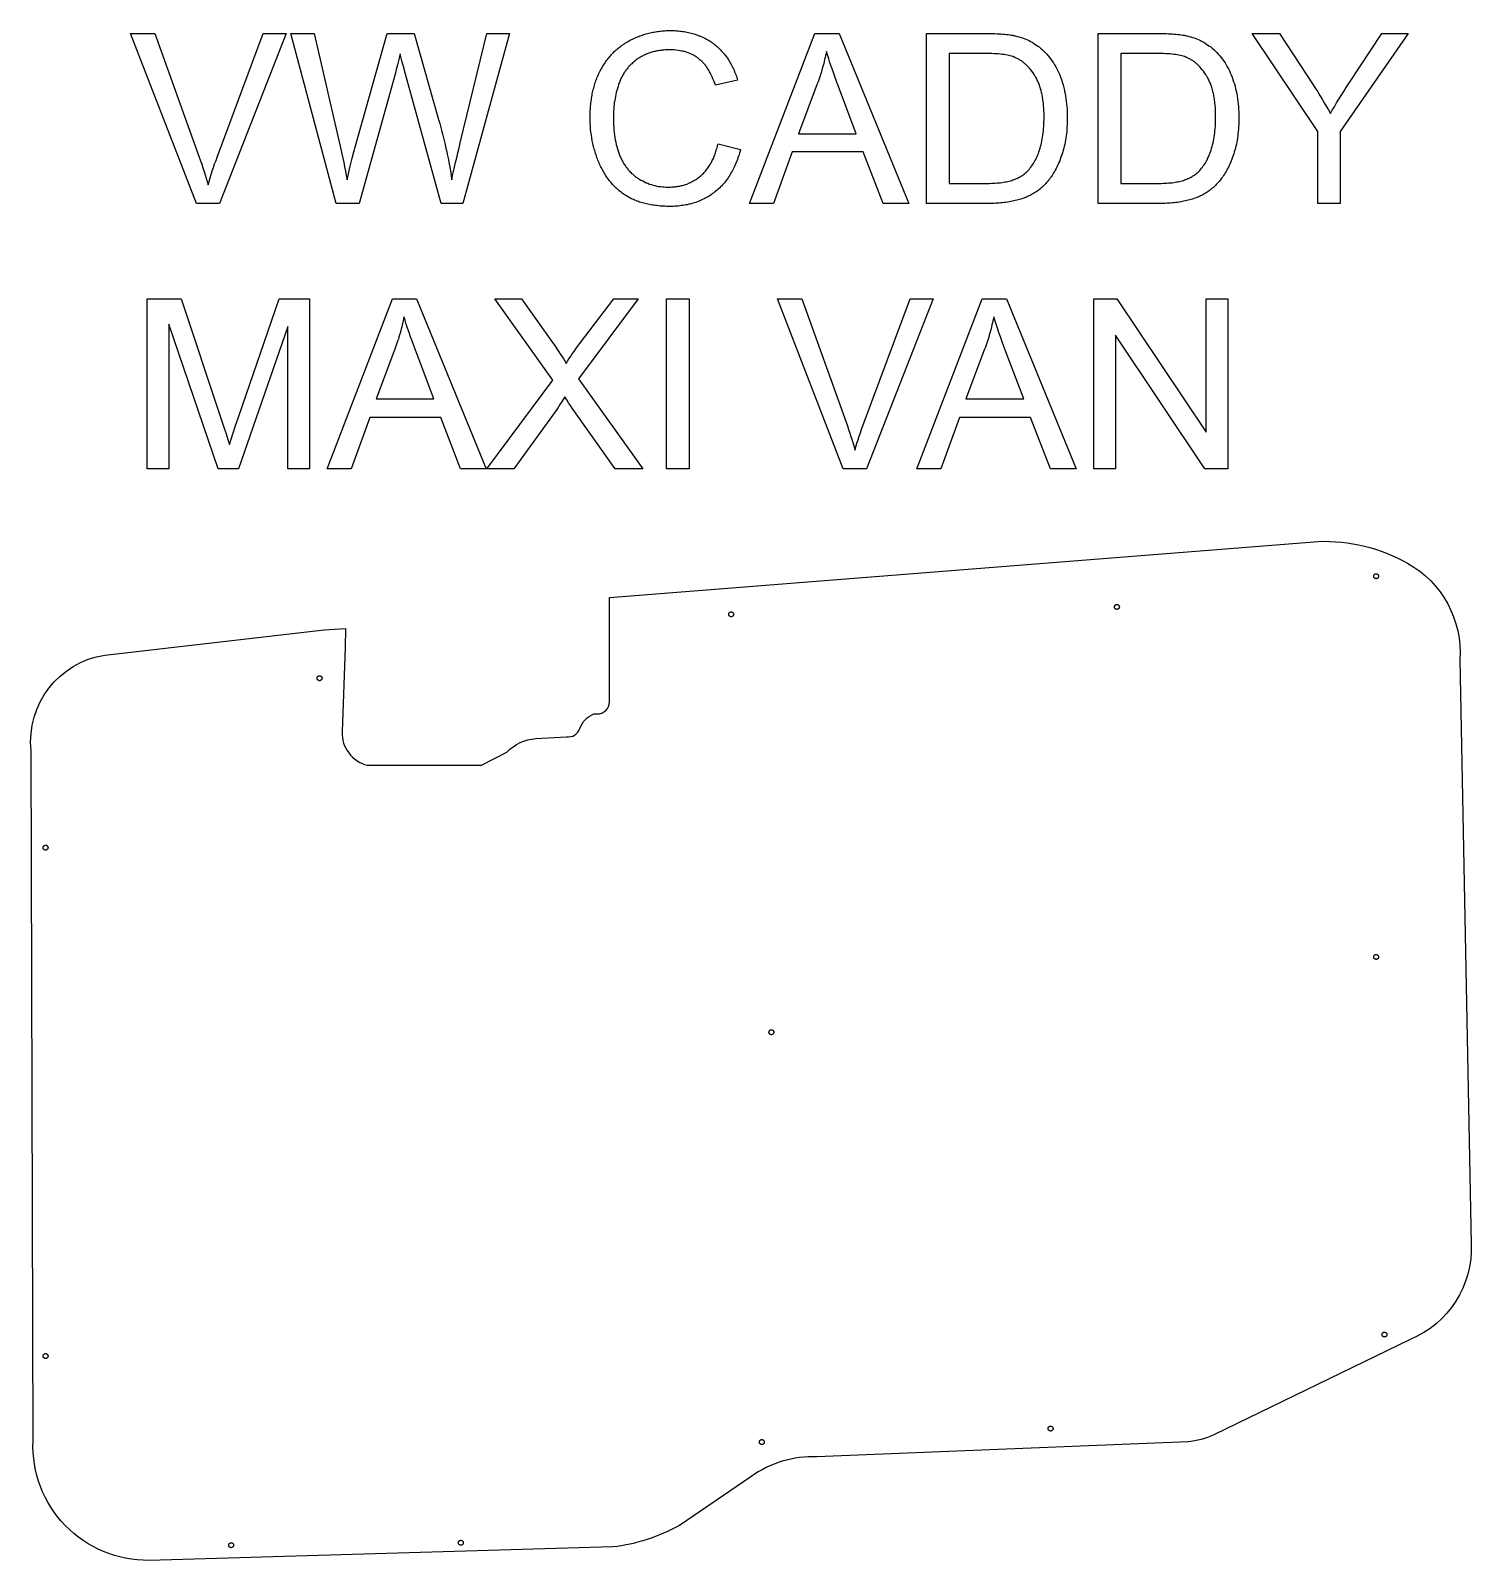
# Model space of a CAD drawing. Extents: x 74 to 4862, y 97 to 2928.
# Drawn here: x 74 to 1247, y 1682 to 2928 of the extents above; entities that cross this region are included whole.
import ezdxf

# ---------------------------------------------------------------- set-up
doc = ezdxf.new("R2010")
doc.units = 0
doc.layers.add('Default Layer', color=1, linetype='CONTINUOUS')

msp = doc.modelspace()

# ---------------------------------------------------------------- linework, layer by layer
at = {"layer": 'Default Layer'}
for points in [[(633.9, 2835.6), (652.2, 2831), (651.8, 2829.6), (651.4, 2828.2), (651, 2826.8), (650.6, 2825.5), (650.1, 2824.2), (649.7, 2822.9), (649.2, 2821.6), (648.7, 2820.4), (648.2, 2819.1), (647.7, 2817.9), (647.1, 2816.7), (646.5, 2815.5), (646, 2814.4), (645.4, 2813.3), (644.7, 2812.2), (644.1, 2811.1), (643.4, 2810), (642.8, 2809), (642.1, 2807.9), (641.4, 2806.9), (640.6, 2805.9), (639.9, 2805), (639.1, 2804), (638.3, 2803.1), (637.5, 2802.2), (636.7, 2801.3), (635.9, 2800.5), (635, 2799.6), (634.1, 2798.8), (633.2, 2798), (632.3, 2797.3), (631.4, 2796.5), (630.5, 2795.8), (629.5, 2795.1), (628.5, 2794.4), (627.6, 2793.7), (626.6, 2793.1), (625.6, 2792.5), (624.5, 2791.9), (623.5, 2791.3), (622.5, 2790.8), (621.4, 2790.3), (620.3, 2789.8), (619.3, 2789.3), (618.2, 2788.9), (617.1, 2788.4), (615.9, 2788), (614.8, 2787.7), (613.7, 2787.3), (612.5, 2787), (611.3, 2786.6), (610.1, 2786.4), (608.9, 2786.1), (607.7, 2785.9), (606.5, 2785.6), (605.2, 2785.4), (604, 2785.3), (602.7, 2785.1), (601.4, 2785), (600.2, 2784.9), (598.8, 2784.8), (597.5, 2784.7), (596.2, 2784.7), (594.9, 2784.7), (593.5, 2784.7), (592.1, 2784.7), (590.7, 2784.8), (589.4, 2784.8), (588.1, 2784.9), (586.8, 2785), (585.5, 2785.1), (584.2, 2785.3), (582.9, 2785.4), (581.7, 2785.6), (580.5, 2785.8), (579.2, 2786), (578, 2786.2), (576.9, 2786.4), (575.7, 2786.7), (574.6, 2787), (573.4, 2787.3), (572.3, 2787.6), (571.2, 2787.9), (570.1, 2788.2), (569.1, 2788.6), (568, 2789), (567, 2789.4), (566, 2789.8), (565, 2790.2), (564, 2790.7), (563, 2791.2), (562.1, 2791.6), (561.1, 2792.1), (560.2, 2792.7), (559.3, 2793.2), (558.4, 2793.8), (557.5, 2794.3), (556.7, 2794.9), (555.8, 2795.6), (555, 2796.2), (554.2, 2796.8), (553.4, 2797.5), (552.6, 2798.2), (551.8, 2798.9), (551.1, 2799.6), (550.3, 2800.3), (549.6, 2801), (548.9, 2801.8), (548.1, 2802.5), (547.4, 2803.3), (546.8, 2804.1), (546.1, 2805), (545.4, 2805.8), (544.8, 2806.6), (544.1, 2807.5), (543.5, 2808.4), (542.9, 2809.3), (542.3, 2810.2), (541.7, 2811.1), (541.2, 2812.1), (540.6, 2813), (540.1, 2814), (539.5, 2815), (539, 2816), (538.5, 2817), (538, 2818.1), (537.5, 2819.1), (537.1, 2820.2), (536.6, 2821.3), (536.2, 2822.4), (535.8, 2823.5), (535.4, 2824.6), (535, 2825.7), (534.6, 2826.8), (534.2, 2827.9), (533.9, 2829), (533.6, 2830.1), (533.2, 2831.3), (532.9, 2832.4), (532.6, 2833.5), (532.1, 2835.8), (531.6, 2838.1), (531.2, 2840.5), (530.8, 2842.8), (530.5, 2845.2), (530.2, 2847.6), (530, 2850), (529.9, 2852.4), (529.8, 2854.8), (529.8, 2857.3), (529.8, 2858.7), (529.8, 2860), (529.9, 2861.3), (529.9, 2862.6), (530, 2863.9), (530.1, 2865.2), (530.2, 2866.5), (530.3, 2867.8), (530.4, 2869), (530.6, 2870.3), (530.8, 2871.5), (530.9, 2872.7), (531.1, 2874), (531.4, 2875.2), (531.6, 2876.4), (531.8, 2877.5), (532.1, 2878.7), (532.4, 2879.9), (532.7, 2881), (533, 2882.2), (533.3, 2883.3), (533.7, 2884.4), (534, 2885.5), (534.4, 2886.6), (534.8, 2887.7), (535.2, 2888.8), (535.6, 2889.8), (536.1, 2890.9), (536.5, 2891.9), (537, 2893), (537.5, 2894), (538, 2895), (538.5, 2896), (539.1, 2897), (539.6, 2897.9), (540.2, 2898.9), (540.8, 2899.8), (541.4, 2900.8), (542, 2901.7), (542.6, 2902.6), (543.2, 2903.5), (543.9, 2904.3), (544.5, 2905.2), (545.2, 2906), (545.9, 2906.8), (546.6, 2907.6), (547.3, 2908.4), (548, 2909.2), (548.8, 2909.9), (549.5, 2910.7), (550.3, 2911.4), (551.1, 2912.1), (551.9, 2912.8), (552.7, 2913.5), (553.5, 2914.2), (554.4, 2914.8), (555.2, 2915.4), (556.1, 2916.1), (556.9, 2916.7), (557.8, 2917.2), (558.7, 2917.8), (559.6, 2918.4), (560.6, 2918.9), (561.5, 2919.4), (562.5, 2920), (563.4, 2920.5), (564.4, 2920.9), (565.4, 2921.4), (566.4, 2921.9), (567.4, 2922.3), (568.4, 2922.7), (569.4, 2923.1), (570.4, 2923.5), (571.4, 2923.9), (572.4, 2924.2), (573.4, 2924.6), (574.4, 2924.9), (575.5, 2925.2), (576.5, 2925.5), (577.6, 2925.8), (578.6, 2926), (579.7, 2926.2), (580.8, 2926.5), (581.8, 2926.7), (582.9, 2926.9), (584, 2927), (585.1, 2927.2), (586.2, 2927.3), (587.3, 2927.4), (588.4, 2927.6), (589.5, 2927.6), (590.6, 2927.7), (591.7, 2927.8), (592.9, 2927.8), (594, 2927.8), (595.1, 2927.9), (596.4, 2927.8), (597.7, 2927.8), (599, 2927.8), (600.2, 2927.7), (601.5, 2927.6), (602.7, 2927.5), (603.9, 2927.3), (605.1, 2927.2), (606.3, 2927), (607.5, 2926.8), (608.6, 2926.6), (609.8, 2926.4), (610.9, 2926.1), (612, 2925.8), (613.2, 2925.5), (614.3, 2925.2), (615.3, 2924.9), (616.4, 2924.5), (617.5, 2924.1), (618.5, 2923.7), (619.6, 2923.3), (620.6, 2922.9), (621.6, 2922.4), (622.6, 2921.9), (623.6, 2921.4), (624.5, 2920.9), (625.5, 2920.3), (626.4, 2919.8), (627.4, 2919.2), (628.3, 2918.6), (629.2, 2917.9), (630.1, 2917.3), (631, 2916.6), (631.8, 2915.9), (632.7, 2915.2), (633.5, 2914.5), (634.3, 2913.8), (635.1, 2913), (635.9, 2912.2), (636.6, 2911.5), (637.4, 2910.6), (638.1, 2909.8), (638.8, 2909), (639.5, 2908.1), (640.2, 2907.3), (640.8, 2906.4), (641.5, 2905.5), (642.1, 2904.6), (642.7, 2903.6), (643.3, 2902.7), (643.9, 2901.7), (644.4, 2900.7), (645, 2899.7), (645.5, 2898.7), (646, 2897.6), (646.5, 2896.6), (647, 2895.5), (647.4, 2894.4), (647.9, 2893.3), (648.3, 2892.2), (648.7, 2891), (649.1, 2889.9), (649.5, 2888.7), (649.8, 2887.5), (631.8, 2883.3), (631.2, 2885.1), (630.5, 2886.9), (629.8, 2888.7), (629.1, 2890.3), (628.3, 2891.9), (627.6, 2893.5), (627.1, 2894.2), (626.7, 2894.9), (626.3, 2895.6), (625.9, 2896.3), (625.4, 2897), (625, 2897.7), (624.5, 2898.3), (624.1, 2899), (623.6, 2899.6), (623.1, 2900.2), (622.6, 2900.8), (622.1, 2901.3), (621.6, 2901.9), (621.1, 2902.4), (620.6, 2902.9), (620, 2903.4), (619.5, 2903.9), (618.9, 2904.4), (618.4, 2904.8), (617.8, 2905.3), (617.2, 2905.7), (616.6, 2906.1), (616, 2906.5), (615.4, 2906.9), (614.8, 2907.3), (614.2, 2907.6), (613.6, 2908), (612.9, 2908.3), (612.3, 2908.6), (611.6, 2908.9), (610.9, 2909.2), (610.3, 2909.5), (609.6, 2909.7), (608.9, 2910), (608.2, 2910.2), (607.5, 2910.5), (606.7, 2910.7), (606, 2910.9), (605.3, 2911), (604.5, 2911.2), (603, 2911.5), (601.4, 2911.7), (599.8, 2911.9), (598.2, 2912.1), (596.5, 2912.1), (594.8, 2912.2), (593.8, 2912.2), (592.8, 2912.1), (591.8, 2912.1), (590.9, 2912.1), (589.9, 2912), (589, 2911.9), (588, 2911.8), (587.1, 2911.7), (586.2, 2911.6), (585.3, 2911.4), (584.4, 2911.3), (583.5, 2911.1), (582.7, 2910.9), (581.8, 2910.7), (580.9, 2910.5), (580.1, 2910.3), (579.3, 2910), (578.5, 2909.8), (577.6, 2909.5), (576.8, 2909.2), (576.1, 2908.9), (575.3, 2908.6), (574.5, 2908.2), (573.7, 2907.9), (573, 2907.5), (572.3, 2907.1), (571.5, 2906.7), (570.8, 2906.3), (570.1, 2905.9), (569.4, 2905.5), (568.7, 2905), (568, 2904.5), (567.4, 2904), (566.7, 2903.6), (566.1, 2903), (565.5, 2902.5), (564.9, 2902), (564.3, 2901.5), (563.7, 2900.9), (563.1, 2900.4), (562.5, 2899.8), (562, 2899.2), (561.4, 2898.6), (560.9, 2898), (560.4, 2897.4), (559.9, 2896.8), (559.4, 2896.2), (558.9, 2895.6), (558.5, 2894.9), (558, 2894.3), (557.6, 2893.6), (557.2, 2892.9), (556.8, 2892.2), (556.4, 2891.5), (556, 2890.8), (555.6, 2890.1), (555.2, 2889.3), (554.9, 2888.6), (554.5, 2887.9), (554.2, 2887.1), (553.9, 2886.3), (553.6, 2885.5), (553.3, 2884.7), (553, 2883.9), (552.5, 2882.3), (552, 2880.7), (551.5, 2879.1), (551.1, 2877.5), (550.7, 2875.8), (550.4, 2874.2), (550.1, 2872.5), (549.8, 2870.9), (549.5, 2869.2), (549.3, 2867.6), (549.1, 2865.9), (549, 2864.2), (548.8, 2862.5), (548.7, 2860.8), (548.7, 2859.1), (548.7, 2857.4), (548.7, 2855.2), (548.8, 2853.1), (548.9, 2850.9), (549, 2848.9), (549.2, 2846.8), (549.4, 2844.8), (549.7, 2842.8), (550, 2840.9), (550.3, 2838.9), (550.7, 2837.1), (551.1, 2835.2), (551.5, 2833.4), (552, 2831.6), (552.6, 2829.9), (553.2, 2828.2), (553.8, 2826.5), (554.1, 2825.7), (554.4, 2824.9), (554.8, 2824.1), (555.2, 2823.4), (555.5, 2822.6), (555.9, 2821.8), (556.3, 2821.1), (556.7, 2820.4), (557.1, 2819.7), (557.6, 2819), (558, 2818.3), (558.5, 2817.6), (558.9, 2817), (559.4, 2816.3), (559.9, 2815.7), (560.4, 2815.1), (560.9, 2814.5), (561.4, 2813.9), (561.9, 2813.3), (562.5, 2812.7), (563, 2812.2), (563.6, 2811.6), (564.2, 2811.1), (564.8, 2810.6), (565.4, 2810.1), (566, 2809.6), (566.6, 2809.1), (567.2, 2808.6), (567.8, 2808.2), (568.5, 2807.7), (569.2, 2807.3), (569.8, 2806.9), (571.2, 2806.1), (572.6, 2805.4), (574, 2804.7), (575.4, 2804), (576.8, 2803.5), (578.2, 2802.9), (579.7, 2802.4), (581.1, 2802), (582.6, 2801.6), (584.1, 2801.3), (585.6, 2801), (587.1, 2800.8), (588.7, 2800.6), (590.2, 2800.5), (591.8, 2800.4), (593.3, 2800.4), (594.3, 2800.4), (595.2, 2800.4), (596.2, 2800.5), (597.1, 2800.5), (598, 2800.6), (598.9, 2800.7), (599.9, 2800.8), (600.7, 2800.9), (601.6, 2801.1), (602.5, 2801.2), (603.4, 2801.4), (604.2, 2801.6), (605.1, 2801.8), (605.9, 2802.1), (606.7, 2802.3), (607.6, 2802.6), (608.4, 2802.9), (609.2, 2803.2), (610, 2803.5), (610.7, 2803.8), (611.5, 2804.2), (612.3, 2804.6), (613, 2805), (613.8, 2805.4), (614.5, 2805.8), (615.2, 2806.2), (616, 2806.7), (616.7, 2807.2), (617.4, 2807.7), (618.1, 2808.2), (618.7, 2808.7), (619.4, 2809.3), (620.1, 2809.8), (620.7, 2810.4), (621.3, 2811), (622, 2811.6), (622.6, 2812.2), (623.2, 2812.9), (623.7, 2813.5), (624.3, 2814.2), (624.9, 2814.9), (625.4, 2815.6), (625.9, 2816.4), (626.4, 2817.1), (626.9, 2817.9), (627.4, 2818.7), (627.9, 2819.5), (628.4, 2820.3), (628.8, 2821.1), (629.2, 2822), (629.6, 2822.8), (630.1, 2823.7), (630.4, 2824.6), (630.8, 2825.5), (631.2, 2826.4), (631.5, 2827.4), (631.9, 2828.4), (632.2, 2829.3), (632.5, 2830.3), (632.8, 2831.4), (633.1, 2832.4), (633.4, 2833.4), (633.6, 2834.5), (633.9, 2835.6)], [(209.4, 2787.1), (155.8, 2925.5), (175.6, 2925.5), (211.6, 2824.9), (212.6, 2821.9), (213.7, 2819), (214.6, 2816.1), (215.6, 2813.2), (216.5, 2810.4), (217.3, 2807.6), (218.1, 2804.9), (218.8, 2802.3), (219.7, 2805.1), (220.5, 2807.9), (221.4, 2810.8), (222.3, 2813.6), (223.3, 2816.4), (224.2, 2819.3), (225.3, 2822.1), (226.3, 2824.9), (263.7, 2925.5), (282.4, 2925.5), (228.2, 2787.1), (209.4, 2787.1)], [(323, 2787.1), (286.3, 2925.5), (305.1, 2925.5), (326.1, 2834.7), (326.9, 2831.2), (327.8, 2827.6), (328.5, 2824.1), (329.3, 2820.5), (330, 2817), (330.7, 2813.5), (331.3, 2809.9), (332, 2806.4), (334.3, 2816.3), (336.2, 2823.9), (337.5, 2829.1), (337.9, 2830.9), (338.2, 2832), (364.5, 2925.5), (386.6, 2925.5), (406.5, 2855.4), (407.4, 2852.2), (408.3, 2849), (409.1, 2845.8), (409.9, 2842.6), (410.7, 2839.4), (411.5, 2836.3), (412.2, 2833.2), (412.9, 2830.1), (413.5, 2827.1), (414.2, 2824.1), (414.8, 2821.1), (415.3, 2818.1), (415.9, 2815.1), (416.3, 2812.2), (416.8, 2809.3), (417.2, 2806.4), (417.9, 2809.8), (418.7, 2813.2), (419.4, 2816.8), (420.3, 2820.5), (421.2, 2824.3), (422.1, 2828.3), (423.1, 2832.4), (424.1, 2836.5), (445.8, 2925.5), (464.3, 2925.5), (426.3, 2787.1), (408.6, 2787.1), (379.5, 2892.5), (377.8, 2898.5), (376.5, 2903.2), (375.6, 2906.6), (375.3, 2907.9), (375.1, 2908.8), (374.1, 2904.2), (373, 2899.9), (372, 2896.1), (371.1, 2892.5), (341.7, 2787.1), (323, 2787.1)], [(659.5, 2787.1), (712.7, 2925.5), (732.4, 2925.5), (789.1, 2787.1), (768.2, 2787.1), (752.1, 2829), (694.2, 2829), (679, 2787.1), (659.5, 2787.1)], [(803.7, 2787.1), (803.7, 2925.5), (851.4, 2925.5), (853.4, 2925.5), (855.3, 2925.5), (857.2, 2925.4), (859, 2925.4), (860.8, 2925.3), (862.4, 2925.2), (864.1, 2925.1), (865.6, 2925), (867.2, 2924.9), (868.6, 2924.7), (870, 2924.6), (871.3, 2924.4), (872.6, 2924.2), (873.8, 2924), (875, 2923.7), (876.1, 2923.5), (877.5, 2923.1), (879, 2922.8), (880.4, 2922.3), (881.8, 2921.9), (883.2, 2921.4), (884.5, 2920.8), (885.8, 2920.3), (887.1, 2919.7), (888.3, 2919), (889.6, 2918.4), (890.8, 2917.6), (891.9, 2916.9), (893.1, 2916.1), (894.2, 2915.3), (895.3, 2914.5), (896.4, 2913.6), (897.7, 2912.4), (899, 2911.2), (900.3, 2909.9), (901.5, 2908.6), (902.7, 2907.3), (903.8, 2905.9), (904.9, 2904.5), (905.9, 2903), (906.9, 2901.5), (907.9, 2900), (908.8, 2898.4), (909.7, 2896.8), (910.5, 2895.1), (911.3, 2893.4), (912, 2891.7), (912.7, 2889.9), (913.4, 2888.1), (914, 2886.2), (914.6, 2884.4), (915.1, 2882.5), (915.6, 2880.5), (916, 2878.5), (916.4, 2876.5), (916.8, 2874.5), (917.1, 2872.4), (917.4, 2870.3), (917.6, 2868.2), (917.8, 2866), (918, 2863.8), (918.1, 2861.6), (918.2, 2859.3), (918.2, 2857), (918.2, 2855.1), (918.1, 2853.1), (918, 2851.2), (917.9, 2849.4), (917.8, 2847.5), (917.7, 2845.7), (917.5, 2843.9), (917.3, 2842.2), (917, 2840.4), (916.7, 2838.7), (916.4, 2837), (916.1, 2835.4), (915.7, 2833.8), (915.4, 2832.2), (914.9, 2830.6), (914.5, 2829.1), (914, 2827.6), (913.5, 2826.1), (913, 2824.7), (912.5, 2823.2), (912, 2821.9), (911.4, 2820.5), (910.9, 2819.2), (910.3, 2817.9), (909.7, 2816.7), (909.1, 2815.5), (908.4, 2814.3), (907.8, 2813.1), (907.1, 2812), (906.5, 2810.9), (905.8, 2809.9), (905, 2808.9), (904.3, 2807.9), (903.6, 2806.9), (902.8, 2806), (902.1, 2805.1), (901.3, 2804.2), (900.6, 2803.4), (899.8, 2802.6), (899, 2801.8), (898.2, 2801), (897.4, 2800.2), (896.6, 2799.5), (895.8, 2798.8), (894.9, 2798.2), (894.1, 2797.5), (893.3, 2796.9), (892.4, 2796.3), (891.5, 2795.8), (890.6, 2795.2), (889.7, 2794.7), (888.8, 2794.2), (887.9, 2793.7), (886.9, 2793.2), (885.9, 2792.8), (884.9, 2792.3), (883.8, 2791.9), (882.8, 2791.5), (881.7, 2791.1), (880.5, 2790.7), (879.4, 2790.4), (878.3, 2790), (877.1, 2789.7), (875.9, 2789.4), (874.7, 2789.1), (873.4, 2788.9), (872.2, 2788.6), (870.9, 2788.4), (869.6, 2788.2), (868.2, 2788), (866.9, 2787.8), (865.5, 2787.7), (864.1, 2787.5), (862.7, 2787.4), (861.2, 2787.3), (859.8, 2787.2), (858.3, 2787.1), (856.8, 2787.1), (855.2, 2787.1), (853.7, 2787.1), (803.7, 2787.1)], [(943.4, 2787.1), (943.4, 2925.5), (991.1, 2925.5), (993.1, 2925.5), (995, 2925.5), (996.9, 2925.4), (998.7, 2925.4), (1000.4, 2925.3), (1002.1, 2925.2), (1003.7, 2925.1), (1005.3, 2925), (1006.8, 2924.9), (1008.3, 2924.7), (1009.7, 2924.6), (1011, 2924.4), (1012.3, 2924.2), (1013.5, 2924), (1014.6, 2923.7), (1015.7, 2923.5), (1017.2, 2923.1), (1018.6, 2922.8), (1020.1, 2922.3), (1021.4, 2921.9), (1022.8, 2921.4), (1024.1, 2920.8), (1025.5, 2920.3), (1026.7, 2919.7), (1028, 2919), (1029.2, 2918.4), (1030.4, 2917.6), (1031.6, 2916.9), (1032.7, 2916.1), (1033.9, 2915.3), (1035, 2914.5), (1036, 2913.6), (1037.4, 2912.4), (1038.7, 2911.2), (1039.9, 2909.9), (1041.1, 2908.6), (1042.3, 2907.3), (1043.4, 2905.9), (1044.5, 2904.5), (1045.6, 2903), (1046.6, 2901.5), (1047.5, 2900), (1048.4, 2898.4), (1049.3, 2896.8), (1050.1, 2895.1), (1050.9, 2893.4), (1051.7, 2891.7), (1052.4, 2889.9), (1053, 2888.1), (1053.6, 2886.2), (1054.2, 2884.4), (1054.7, 2882.5), (1055.2, 2880.5), (1055.7, 2878.5), (1056.1, 2876.5), (1056.5, 2874.5), (1056.8, 2872.4), (1057.1, 2870.3), (1057.3, 2868.2), (1057.5, 2866), (1057.6, 2863.8), (1057.7, 2861.6), (1057.8, 2859.3), (1057.8, 2857), (1057.8, 2855.1), (1057.8, 2853.1), (1057.7, 2851.2), (1057.6, 2849.4), (1057.5, 2847.5), (1057.3, 2845.7), (1057.1, 2843.9), (1056.9, 2842.2), (1056.7, 2840.4), (1056.4, 2838.7), (1056.1, 2837), (1055.8, 2835.4), (1055.4, 2833.8), (1055, 2832.2), (1054.6, 2830.6), (1054.1, 2829.1), (1053.7, 2827.6), (1053.2, 2826.1), (1052.7, 2824.7), (1052.2, 2823.2), (1051.6, 2821.9), (1051.1, 2820.5), (1050.5, 2819.2), (1049.9, 2817.9), (1049.3, 2816.7), (1048.7, 2815.5), (1048.1, 2814.3), (1047.5, 2813.1), (1046.8, 2812), (1046.1, 2810.9), (1045.4, 2809.9), (1044.7, 2808.9), (1044, 2807.9), (1043.2, 2806.9), (1042.5, 2806), (1041.8, 2805.1), (1041, 2804.2), (1040.2, 2803.4), (1039.4, 2802.6), (1038.7, 2801.8), (1037.9, 2801), (1037.1, 2800.2), (1036.2, 2799.5), (1035.4, 2798.8), (1034.6, 2798.2), (1033.8, 2797.5), (1032.9, 2796.9), (1032.1, 2796.3), (1031.2, 2795.8), (1030.3, 2795.2), (1029.4, 2794.7), (1028.5, 2794.2), (1027.5, 2793.7), (1026.5, 2793.2), (1025.5, 2792.8), (1024.5, 2792.3), (1023.5, 2791.9), (1022.4, 2791.5), (1021.3, 2791.1), (1020.2, 2790.7), (1019.1, 2790.4), (1017.9, 2790), (1016.7, 2789.7), (1015.5, 2789.4), (1014.3, 2789.1), (1013.1, 2788.9), (1011.8, 2788.6), (1010.5, 2788.4), (1009.2, 2788.2), (1007.9, 2788), (1006.5, 2787.8), (1005.2, 2787.7), (1003.8, 2787.5), (1002.3, 2787.4), (1000.9, 2787.3), (999.4, 2787.2), (997.9, 2787.1), (996.4, 2787.1), (994.9, 2787.1), (993.3, 2787.1), (943.4, 2787.1)], [(1122, 2787.1), (1122, 2845.7), (1068.7, 2925.5), (1091, 2925.5), (1118.3, 2883.8), (1120.1, 2880.8), (1122, 2877.9), (1123.8, 2875), (1125.6, 2872), (1127.3, 2869.1), (1129, 2866.2), (1130.7, 2863.3), (1132.3, 2860.3), (1133.9, 2863.1), (1135.6, 2865.9), (1137.4, 2868.9), (1139.2, 2871.9), (1141.2, 2875), (1143.2, 2878.2), (1145.3, 2881.4), (1147.4, 2884.8), (1174.3, 2925.5), (1195.6, 2925.5), (1140.4, 2845.7), (1140.4, 2787.1), (1122, 2787.1)], [(699.5, 2843.9), (746.4, 2843.9), (732, 2882.2), (730.4, 2886.5), (728.9, 2890.6), (727.5, 2894.5), (726.2, 2898.2), (725, 2901.6), (724, 2904.9), (723, 2908), (722.1, 2910.9), (721.8, 2909.3), (721.4, 2907.6), (721.1, 2906), (720.7, 2904.3), (720.3, 2902.6), (719.9, 2901), (719.4, 2899.3), (719, 2897.7), (718.5, 2896), (718, 2894.4), (717.5, 2892.7), (717, 2891.1), (716.4, 2889.4), (715.9, 2887.8), (715.3, 2886.2), (714.7, 2884.5), (699.5, 2843.9)], [(822, 2803.4), (851.6, 2803.4), (853.3, 2803.4), (854.9, 2803.4), (856.5, 2803.5), (858.1, 2803.6), (859.6, 2803.6), (861, 2803.8), (862.4, 2803.9), (863.8, 2804), (865.1, 2804.2), (866.4, 2804.4), (867.6, 2804.6), (868.8, 2804.8), (869.9, 2805.1), (871, 2805.3), (872, 2805.6), (873, 2805.9), (874, 2806.3), (874.9, 2806.6), (875.9, 2807), (876.8, 2807.4), (877.6, 2807.7), (878.5, 2808.2), (879.3, 2808.6), (880.1, 2809), (880.8, 2809.5), (881.6, 2809.9), (882.3, 2810.4), (883, 2810.9), (883.7, 2811.5), (884.3, 2812), (884.9, 2812.6), (885.5, 2813.1), (886.3, 2814), (887.1, 2814.8), (887.8, 2815.7), (888.6, 2816.7), (889.3, 2817.6), (890, 2818.6), (890.6, 2819.7), (891.3, 2820.7), (891.9, 2821.9), (892.5, 2823), (893.1, 2824.2), (893.6, 2825.4), (894.2, 2826.6), (894.7, 2827.9), (895.1, 2829.2), (895.6, 2830.6), (896.1, 2832), (896.5, 2833.4), (896.9, 2834.9), (897.2, 2836.4), (897.5, 2837.9), (897.8, 2839.5), (898.1, 2841.1), (898.4, 2842.8), (898.6, 2844.5), (898.8, 2846.2), (898.9, 2848), (899.1, 2849.8), (899.2, 2851.6), (899.2, 2853.5), (899.3, 2855.4), (899.3, 2857.3), (899.3, 2860), (899.2, 2862.6), (899.1, 2863.9), (899, 2865.1), (898.9, 2866.3), (898.8, 2867.5), (898.7, 2868.7), (898.6, 2869.9), (898.4, 2871.1), (898.3, 2872.2), (898.1, 2873.3), (897.9, 2874.4), (897.7, 2875.5), (897.5, 2876.5), (897.3, 2877.5), (897, 2878.6), (896.8, 2879.5), (896.5, 2880.5), (896.2, 2881.5), (895.9, 2882.4), (895.6, 2883.3), (895.3, 2884.2), (894.9, 2885.1), (894.5, 2885.9), (894.2, 2886.8), (893.8, 2887.6), (893.4, 2888.4), (893, 2889.2), (892.6, 2889.9), (892.1, 2890.6), (891.2, 2892.1), (890.3, 2893.5), (889.3, 2894.8), (888.4, 2896), (887.4, 2897.2), (886.4, 2898.3), (885.3, 2899.4), (884.8, 2899.9), (884.2, 2900.4), (883.7, 2900.9), (883.2, 2901.4), (882.6, 2901.8), (882, 2902.3), (881.5, 2902.7), (880.9, 2903.1), (880.3, 2903.5), (879.7, 2903.9), (879.1, 2904.2), (878.5, 2904.6), (877.9, 2904.9), (877.3, 2905.2), (876.7, 2905.5), (876.1, 2905.8), (875.5, 2906.1), (874.8, 2906.3), (873.9, 2906.7), (872.8, 2907), (871.8, 2907.3), (870.6, 2907.6), (869.4, 2907.8), (868, 2908), (866.7, 2908.3), (865.2, 2908.4), (863.7, 2908.6), (862.1, 2908.8), (860.5, 2908.9), (858.7, 2909), (856.9, 2909.1), (855.1, 2909.1), (853.1, 2909.1), (851.1, 2909.2), (822, 2909.2), (822, 2803.4)], [(961.7, 2803.4), (991.3, 2803.4), (992.9, 2803.4), (994.6, 2803.4), (996.2, 2803.5), (997.7, 2803.6), (999.2, 2803.6), (1000.7, 2803.8), (1002.1, 2803.9), (1003.5, 2804), (1004.8, 2804.2), (1006, 2804.4), (1007.3, 2804.6), (1008.5, 2804.8), (1009.6, 2805.1), (1010.7, 2805.3), (1011.7, 2805.6), (1012.7, 2805.9), (1013.7, 2806.3), (1014.6, 2806.6), (1015.5, 2807), (1016.4, 2807.4), (1017.3, 2807.7), (1018.1, 2808.2), (1018.9, 2808.6), (1019.7, 2809), (1020.5, 2809.5), (1021.2, 2809.9), (1022, 2810.4), (1022.6, 2810.9), (1023.3, 2811.5), (1024, 2812), (1024.6, 2812.6), (1025.2, 2813.1), (1026, 2814), (1026.7, 2814.8), (1027.5, 2815.7), (1028.2, 2816.7), (1028.9, 2817.6), (1029.6, 2818.6), (1030.3, 2819.7), (1030.9, 2820.7), (1031.6, 2821.9), (1032.2, 2823), (1032.7, 2824.2), (1033.3, 2825.4), (1033.8, 2826.6), (1034.3, 2827.9), (1034.8, 2829.2), (1035.3, 2830.6), (1035.7, 2832), (1036.1, 2833.4), (1036.5, 2834.9), (1036.9, 2836.4), (1037.2, 2837.9), (1037.5, 2839.5), (1037.8, 2841.1), (1038, 2842.8), (1038.2, 2844.5), (1038.4, 2846.2), (1038.6, 2848), (1038.7, 2849.8), (1038.8, 2851.6), (1038.9, 2853.5), (1038.9, 2855.4), (1038.9, 2857.3), (1038.9, 2860), (1038.8, 2862.6), (1038.8, 2863.9), (1038.7, 2865.1), (1038.6, 2866.3), (1038.5, 2867.5), (1038.4, 2868.7), (1038.2, 2869.9), (1038.1, 2871.1), (1037.9, 2872.2), (1037.8, 2873.3), (1037.6, 2874.4), (1037.4, 2875.5), (1037.2, 2876.5), (1036.9, 2877.5), (1036.7, 2878.6), (1036.4, 2879.5), (1036.1, 2880.5), (1035.9, 2881.5), (1035.6, 2882.4), (1035.2, 2883.3), (1034.9, 2884.2), (1034.6, 2885.1), (1034.2, 2885.9), (1033.8, 2886.8), (1033.4, 2887.6), (1033.1, 2888.4), (1032.6, 2889.2), (1032.2, 2889.9), (1031.8, 2890.6), (1030.9, 2892.1), (1029.9, 2893.5), (1029, 2894.8), (1028, 2896), (1027, 2897.2), (1026, 2898.3), (1025, 2899.4), (1024.4, 2899.9), (1023.9, 2900.4), (1023.4, 2900.9), (1022.8, 2901.4), (1022.3, 2901.8), (1021.7, 2902.3), (1021.1, 2902.7), (1020.6, 2903.1), (1020, 2903.5), (1019.4, 2903.9), (1018.8, 2904.2), (1018.2, 2904.6), (1017.6, 2904.9), (1017, 2905.2), (1016.4, 2905.5), (1015.8, 2905.8), (1015.1, 2906.1), (1014.5, 2906.3), (1013.5, 2906.7), (1012.5, 2907), (1011.4, 2907.3), (1010.2, 2907.6), (1009, 2907.8), (1007.7, 2908), (1006.3, 2908.3), (1004.9, 2908.4), (1003.4, 2908.6), (1001.8, 2908.8), (1000.1, 2908.9), (998.4, 2909), (996.6, 2909.1), (994.7, 2909.1), (992.8, 2909.1), (990.8, 2909.2), (961.7, 2909.2), (961.7, 2803.4)], [(169.3, 2571), (169.3, 2709.4), (196.8, 2709.4), (229.6, 2611.4), (231.7, 2605), (233.5, 2599.5), (235, 2594.8), (236.2, 2590.9), (237.6, 2595.2), (239.2, 2600.3), (241.2, 2606.3), (243.6, 2613.1), (276.7, 2709.4), (301.4, 2709.4), (301.4, 2571), (283.7, 2571), (283.7, 2686.9), (243.5, 2571), (227, 2571), (186.9, 2688.9), (186.9, 2571), (169.3, 2571)], [(315.7, 2571), (368.9, 2709.4), (388.6, 2709.4), (445.3, 2571), (424.4, 2571), (408.3, 2612.9), (350.4, 2612.9), (335.2, 2571), (315.7, 2571)], [(445.8, 2571), (499.4, 2643.2), (452.2, 2709.4), (474, 2709.4), (499.1, 2673.9), (501, 2671.3), (502.7, 2668.7), (504.3, 2666.4), (505.8, 2664.2), (507.1, 2662.1), (508.3, 2660.2), (509.4, 2658.5), (510.2, 2656.9), (511.4, 2658.8), (512.7, 2660.8), (514, 2662.7), (515.3, 2664.7), (516.7, 2666.6), (518.1, 2668.6), (519.6, 2670.7), (521.2, 2672.7), (549.1, 2709.4), (569, 2709.4), (520.4, 2644.2), (572.8, 2571), (550.1, 2571), (515.3, 2620.4), (513.8, 2622.6), (512.3, 2624.8), (510.8, 2627.2), (509.2, 2629.7), (507.1, 2626.2), (505.2, 2623.3), (503.8, 2621), (502.6, 2619.3), (467.8, 2571), (445.8, 2571)], [(592, 2571), (592, 2709.4), (610.3, 2709.4), (610.3, 2571), (592, 2571)], [(735.9, 2571), (682.3, 2709.4), (702.1, 2709.4), (738.1, 2608.9), (739.2, 2605.9), (740.2, 2602.9), (741.2, 2600), (742.1, 2597.2), (743, 2594.4), (743.8, 2591.6), (744.6, 2588.9), (745.4, 2586.2), (746.2, 2589), (747, 2591.9), (747.9, 2594.7), (748.8, 2597.5), (749.8, 2600.4), (750.8, 2603.2), (751.8, 2606), (752.8, 2608.9), (790.2, 2709.4), (808.9, 2709.4), (754.7, 2571), (735.9, 2571)], [(795.8, 2571), (849, 2709.4), (868.7, 2709.4), (925.3, 2571), (904.5, 2571), (888.3, 2612.9), (830.4, 2612.9), (815.2, 2571), (795.8, 2571)], [(939.8, 2571), (939.8, 2709.4), (958.6, 2709.4), (1031.3, 2600.8), (1031.3, 2709.4), (1048.9, 2709.4), (1048.9, 2571), (1030.1, 2571), (957.4, 2679.8), (957.4, 2571), (939.8, 2571)], [(355.7, 2627.9), (402.6, 2627.9), (388.2, 2666.2), (386.6, 2670.5), (385.1, 2674.5), (383.7, 2678.4), (382.4, 2682.1), (381.2, 2685.6), (380.2, 2688.9), (379.2, 2692), (378.3, 2694.9), (378, 2693.2), (377.6, 2691.6), (377.3, 2689.9), (376.9, 2688.3), (376.5, 2686.6), (376, 2684.9), (375.6, 2683.3), (375.1, 2681.6), (374.7, 2680), (374.2, 2678.3), (373.7, 2676.7), (373.1, 2675), (372.6, 2673.4), (372, 2671.7), (371.5, 2670.1), (370.9, 2668.5), (355.7, 2627.9)], [(835.7, 2627.9), (882.7, 2627.9), (868.2, 2666.2), (866.6, 2670.5), (865.1, 2674.5), (863.7, 2678.4), (862.5, 2682.1), (861.3, 2685.6), (860.2, 2688.9), (859.3, 2692), (858.4, 2694.9), (858.1, 2693.2), (857.7, 2691.6), (857.3, 2689.9), (856.9, 2688.3), (856.5, 2686.6), (856.1, 2684.9), (855.7, 2683.3), (855.2, 2681.6), (854.7, 2680), (854.2, 2678.3), (853.7, 2676.7), (853.2, 2675), (852.7, 2673.4), (852.1, 2671.7), (851.5, 2670.1), (850.9, 2668.5), (835.7, 2627.9)], [(1169.6, 2485.5), (1169.8, 2485.5), (1170, 2485.5), (1170.2, 2485.4), (1170.4, 2485.4), (1170.5, 2485.3), (1170.7, 2485.2), (1170.9, 2485.1), (1171, 2484.9), (1171.1, 2484.8), (1171.2, 2484.6), (1171.3, 2484.5), (1171.4, 2484.3), (1171.5, 2484.1), (1171.5, 2483.9), (1171.6, 2483.7), (1171.6, 2483.5), (1171.6, 2483.3), (1171.5, 2483.1), (1171.5, 2482.9), (1171.4, 2482.7), (1171.3, 2482.6), (1171.2, 2482.4), (1171.1, 2482.2), (1171, 2482.1), (1170.9, 2482), (1170.7, 2481.9), (1170.5, 2481.8), (1170.4, 2481.7), (1170.2, 2481.6), (1170, 2481.6), (1169.8, 2481.5), (1169.6, 2481.5), (1169.4, 2481.5), (1169.2, 2481.6), (1169, 2481.6), (1168.8, 2481.7), (1168.6, 2481.8), (1168.5, 2481.9), (1168.3, 2482), (1168.2, 2482.1), (1168, 2482.2), (1167.9, 2482.4), (1167.8, 2482.6), (1167.7, 2482.7), (1167.7, 2482.9), (1167.6, 2483.1), (1167.6, 2483.3), (1167.6, 2483.5), (1167.6, 2483.7), (1167.6, 2483.9), (1167.7, 2484.1), (1167.7, 2484.3), (1167.8, 2484.5), (1167.9, 2484.6), (1168, 2484.8), (1168.2, 2484.9), (1168.3, 2485.1), (1168.5, 2485.2), (1168.6, 2485.3), (1168.8, 2485.4), (1169, 2485.4), (1169.2, 2485.5), (1169.4, 2485.5), (1169.6, 2485.5)], [(644.6, 2454.5), (644.8, 2454.5), (645, 2454.5), (645.2, 2454.4), (645.4, 2454.4), (645.5, 2454.3), (645.7, 2454.2), (645.9, 2454.1), (646, 2453.9), (646.1, 2453.8), (646.2, 2453.6), (646.3, 2453.5), (646.4, 2453.3), (646.5, 2453.1), (646.5, 2452.9), (646.6, 2452.7), (646.6, 2452.5), (646.6, 2452.3), (646.5, 2452.1), (646.5, 2451.9), (646.4, 2451.7), (646.3, 2451.6), (646.2, 2451.4), (646.1, 2451.2), (646, 2451.1), (645.9, 2451), (645.7, 2450.9), (645.5, 2450.8), (645.4, 2450.7), (645.2, 2450.6), (645, 2450.6), (644.8, 2450.5), (644.6, 2450.5), (644.4, 2450.5), (644.2, 2450.6), (644, 2450.6), (643.8, 2450.7), (643.6, 2450.8), (643.5, 2450.9), (643.3, 2451), (643.2, 2451.1), (643, 2451.2), (642.9, 2451.4), (642.8, 2451.6), (642.7, 2451.7), (642.7, 2451.9), (642.6, 2452.1), (642.6, 2452.3), (642.6, 2452.5), (642.6, 2452.7), (642.6, 2452.9), (642.7, 2453.1), (642.7, 2453.3), (642.8, 2453.5), (642.9, 2453.6), (643, 2453.8), (643.2, 2453.9), (643.3, 2454.1), (643.5, 2454.2), (643.6, 2454.3), (643.8, 2454.4), (644, 2454.4), (644.2, 2454.5), (644.4, 2454.5), (644.6, 2454.5)], [(958.6, 2460.5), (958.8, 2460.5), (959, 2460.5), (959.2, 2460.4), (959.4, 2460.4), (959.5, 2460.3), (959.7, 2460.2), (959.9, 2460.1), (960, 2459.9), (960.1, 2459.8), (960.2, 2459.6), (960.3, 2459.5), (960.4, 2459.3), (960.5, 2459.1), (960.5, 2458.9), (960.6, 2458.7), (960.6, 2458.5), (960.6, 2458.3), (960.5, 2458.1), (960.5, 2457.9), (960.4, 2457.7), (960.3, 2457.6), (960.2, 2457.4), (960.1, 2457.2), (960, 2457.1), (959.9, 2457), (959.7, 2456.9), (959.5, 2456.8), (959.4, 2456.7), (959.2, 2456.6), (959, 2456.6), (958.8, 2456.5), (958.6, 2456.5), (958.4, 2456.5), (958.2, 2456.6), (958, 2456.6), (957.8, 2456.7), (957.6, 2456.8), (957.5, 2456.9), (957.3, 2457), (957.2, 2457.1), (957, 2457.2), (956.9, 2457.4), (956.8, 2457.6), (956.7, 2457.7), (956.7, 2457.9), (956.6, 2458.1), (956.6, 2458.3), (956.6, 2458.5), (956.6, 2458.7), (956.6, 2458.9), (956.7, 2459.1), (956.7, 2459.3), (956.8, 2459.5), (956.9, 2459.6), (957, 2459.8), (957.2, 2459.9), (957.3, 2460.1), (957.5, 2460.2), (957.6, 2460.3), (957.8, 2460.4), (958, 2460.4), (958.2, 2460.5), (958.4, 2460.5), (958.6, 2460.5)], [(309.6, 2402.5), (309.8, 2402.5), (310, 2402.5), (310.2, 2402.4), (310.4, 2402.4), (310.5, 2402.3), (310.7, 2402.2), (310.9, 2402.1), (311, 2401.9), (311.1, 2401.8), (311.2, 2401.6), (311.3, 2401.5), (311.4, 2401.3), (311.5, 2401.1), (311.5, 2400.9), (311.6, 2400.7), (311.6, 2400.5), (311.6, 2400.3), (311.5, 2400.1), (311.5, 2399.9), (311.4, 2399.7), (311.3, 2399.6), (311.2, 2399.4), (311.1, 2399.2), (311, 2399.1), (310.9, 2399), (310.7, 2398.9), (310.5, 2398.8), (310.4, 2398.7), (310.2, 2398.6), (310, 2398.6), (309.8, 2398.5), (309.6, 2398.5), (309.4, 2398.5), (309.2, 2398.6), (309, 2398.6), (308.8, 2398.7), (308.6, 2398.8), (308.5, 2398.9), (308.3, 2399), (308.2, 2399.1), (308, 2399.2), (307.9, 2399.4), (307.8, 2399.6), (307.7, 2399.7), (307.7, 2399.9), (307.6, 2400.1), (307.6, 2400.3), (307.6, 2400.5), (307.6, 2400.7), (307.6, 2400.9), (307.7, 2401.1), (307.7, 2401.3), (307.8, 2401.5), (307.9, 2401.6), (308, 2401.8), (308.2, 2401.9), (308.3, 2402.1), (308.5, 2402.2), (308.6, 2402.3), (308.8, 2402.4), (309, 2402.4), (309.2, 2402.5), (309.4, 2402.5), (309.6, 2402.5)], [(86.6, 2264.5), (86.8, 2264.5), (87, 2264.5), (87.2, 2264.4), (87.4, 2264.4), (87.5, 2264.3), (87.7, 2264.2), (87.9, 2264.1), (88, 2263.9), (88.1, 2263.8), (88.2, 2263.6), (88.3, 2263.5), (88.4, 2263.3), (88.5, 2263.1), (88.5, 2262.9), (88.6, 2262.7), (88.6, 2262.5), (88.6, 2262.3), (88.5, 2262.1), (88.5, 2261.9), (88.4, 2261.7), (88.3, 2261.6), (88.2, 2261.4), (88.1, 2261.2), (88, 2261.1), (87.9, 2261), (87.7, 2260.9), (87.5, 2260.8), (87.4, 2260.7), (87.2, 2260.6), (87, 2260.6), (86.8, 2260.5), (86.6, 2260.5), (86.4, 2260.5), (86.2, 2260.6), (86, 2260.6), (85.8, 2260.7), (85.6, 2260.8), (85.5, 2260.9), (85.3, 2261), (85.2, 2261.1), (85, 2261.2), (84.9, 2261.4), (84.8, 2261.6), (84.7, 2261.7), (84.7, 2261.9), (84.6, 2262.1), (84.6, 2262.3), (84.6, 2262.5), (84.6, 2262.7), (84.6, 2262.9), (84.7, 2263.1), (84.7, 2263.3), (84.8, 2263.5), (84.9, 2263.6), (85, 2263.8), (85.2, 2263.9), (85.3, 2264.1), (85.5, 2264.2), (85.6, 2264.3), (85.8, 2264.4), (86, 2264.4), (86.2, 2264.5), (86.4, 2264.5), (86.6, 2264.5)], [(1169.6, 2175.5), (1169.8, 2175.5), (1170, 2175.5), (1170.2, 2175.4), (1170.4, 2175.4), (1170.5, 2175.3), (1170.7, 2175.2), (1170.9, 2175.1), (1171, 2174.9), (1171.1, 2174.8), (1171.2, 2174.6), (1171.3, 2174.5), (1171.4, 2174.3), (1171.5, 2174.1), (1171.5, 2173.9), (1171.6, 2173.7), (1171.6, 2173.5), (1171.6, 2173.3), (1171.5, 2173.1), (1171.5, 2172.9), (1171.4, 2172.7), (1171.3, 2172.6), (1171.2, 2172.4), (1171.1, 2172.2), (1171, 2172.1), (1170.9, 2172), (1170.7, 2171.9), (1170.5, 2171.8), (1170.4, 2171.7), (1170.2, 2171.6), (1170, 2171.6), (1169.8, 2171.5), (1169.6, 2171.5), (1169.4, 2171.5), (1169.2, 2171.6), (1169, 2171.6), (1168.8, 2171.7), (1168.6, 2171.8), (1168.5, 2171.9), (1168.3, 2172), (1168.2, 2172.1), (1168, 2172.2), (1167.9, 2172.4), (1167.8, 2172.6), (1167.7, 2172.7), (1167.7, 2172.9), (1167.6, 2173.1), (1167.6, 2173.3), (1167.6, 2173.5), (1167.6, 2173.7), (1167.6, 2173.9), (1167.7, 2174.1), (1167.7, 2174.3), (1167.8, 2174.5), (1167.9, 2174.6), (1168, 2174.8), (1168.2, 2174.9), (1168.3, 2175.1), (1168.5, 2175.2), (1168.6, 2175.3), (1168.8, 2175.4), (1169, 2175.4), (1169.2, 2175.5), (1169.4, 2175.5), (1169.6, 2175.5)], [(677.3, 2114.2), (677.5, 2114.2), (677.7, 2114.2), (677.9, 2114.1), (678.1, 2114.1), (678.3, 2114), (678.4, 2113.9), (678.6, 2113.8), (678.7, 2113.6), (678.9, 2113.5), (679, 2113.3), (679.1, 2113.2), (679.2, 2113), (679.2, 2112.8), (679.3, 2112.6), (679.3, 2112.4), (679.3, 2112.2), (679.3, 2112), (679.3, 2111.8), (679.2, 2111.6), (679.2, 2111.4), (679.1, 2111.3), (679, 2111.1), (678.9, 2111), (678.7, 2110.8), (678.6, 2110.7), (678.4, 2110.6), (678.3, 2110.5), (678.1, 2110.4), (677.9, 2110.3), (677.7, 2110.3), (677.5, 2110.2), (677.3, 2110.2), (677.1, 2110.2), (676.9, 2110.3), (676.7, 2110.3), (676.5, 2110.4), (676.4, 2110.5), (676.2, 2110.6), (676, 2110.7), (675.9, 2110.8), (675.8, 2111), (675.7, 2111.1), (675.6, 2111.3), (675.5, 2111.4), (675.4, 2111.6), (675.4, 2111.8), (675.3, 2112), (675.3, 2112.2), (675.3, 2112.4), (675.4, 2112.6), (675.4, 2112.8), (675.5, 2113), (675.6, 2113.2), (675.7, 2113.3), (675.8, 2113.5), (675.9, 2113.6), (676, 2113.8), (676.2, 2113.9), (676.4, 2114), (676.5, 2114.1), (676.7, 2114.1), (676.9, 2114.2), (677.1, 2114.2), (677.3, 2114.2)], [(1176.4, 1868.1), (1176.6, 1868), (1176.8, 1868), (1177, 1868), (1177.2, 1867.9), (1177.3, 1867.8), (1177.5, 1867.7), (1177.7, 1867.6), (1177.8, 1867.5), (1177.9, 1867.3), (1178, 1867.2), (1178.1, 1867), (1178.2, 1866.8), (1178.3, 1866.6), (1178.3, 1866.5), (1178.4, 1866.3), (1178.4, 1866.1), (1178.4, 1865.8), (1178.3, 1865.6), (1178.3, 1865.5), (1178.2, 1865.3), (1178.1, 1865.1), (1178, 1864.9), (1177.9, 1864.8), (1177.8, 1864.6), (1177.7, 1864.5), (1177.5, 1864.4), (1177.3, 1864.3), (1177.2, 1864.2), (1177, 1864.1), (1176.8, 1864.1), (1176.6, 1864.1), (1176.4, 1864.1), (1176.2, 1864.1), (1176, 1864.1), (1175.8, 1864.1), (1175.6, 1864.2), (1175.4, 1864.3), (1175.3, 1864.4), (1175.1, 1864.5), (1175, 1864.6), (1174.8, 1864.8), (1174.7, 1864.9), (1174.6, 1865.1), (1174.5, 1865.3), (1174.5, 1865.5), (1174.4, 1865.6), (1174.4, 1865.8), (1174.4, 1866.1), (1174.4, 1866.3), (1174.4, 1866.5), (1174.5, 1866.6), (1174.5, 1866.8), (1174.6, 1867), (1174.7, 1867.2), (1174.8, 1867.3), (1175, 1867.5), (1175.1, 1867.6), (1175.3, 1867.7), (1175.4, 1867.8), (1175.6, 1867.9), (1175.8, 1868), (1176, 1868), (1176.2, 1868), (1176.4, 1868.1)], [(86.6, 1850.5), (86.8, 1850.5), (87, 1850.5), (87.2, 1850.4), (87.4, 1850.4), (87.5, 1850.3), (87.7, 1850.2), (87.9, 1850.1), (88, 1849.9), (88.1, 1849.8), (88.2, 1849.6), (88.3, 1849.5), (88.4, 1849.3), (88.5, 1849.1), (88.5, 1848.9), (88.6, 1848.7), (88.6, 1848.5), (88.6, 1848.3), (88.5, 1848.1), (88.5, 1847.9), (88.4, 1847.7), (88.3, 1847.6), (88.2, 1847.4), (88.1, 1847.2), (88, 1847.1), (87.9, 1847), (87.7, 1846.9), (87.5, 1846.8), (87.4, 1846.7), (87.2, 1846.6), (87, 1846.6), (86.8, 1846.5), (86.6, 1846.5), (86.4, 1846.5), (86.2, 1846.6), (86, 1846.6), (85.8, 1846.7), (85.6, 1846.8), (85.5, 1846.9), (85.3, 1847), (85.2, 1847.1), (85, 1847.2), (84.9, 1847.4), (84.8, 1847.6), (84.7, 1847.7), (84.7, 1847.9), (84.6, 1848.1), (84.6, 1848.3), (84.6, 1848.5), (84.6, 1848.7), (84.6, 1848.9), (84.7, 1849.1), (84.7, 1849.3), (84.8, 1849.5), (84.9, 1849.6), (85, 1849.8), (85.2, 1849.9), (85.3, 1850.1), (85.5, 1850.2), (85.6, 1850.3), (85.8, 1850.4), (86, 1850.4), (86.2, 1850.5), (86.4, 1850.5), (86.6, 1850.5)], [(904.6, 1791.5), (904.8, 1791.5), (905, 1791.5), (905.2, 1791.4), (905.4, 1791.4), (905.5, 1791.3), (905.7, 1791.2), (905.9, 1791.1), (906, 1790.9), (906.1, 1790.8), (906.2, 1790.6), (906.3, 1790.5), (906.4, 1790.3), (906.5, 1790.1), (906.5, 1789.9), (906.6, 1789.7), (906.6, 1789.5), (906.6, 1789.3), (906.5, 1789.1), (906.5, 1788.9), (906.4, 1788.7), (906.3, 1788.6), (906.2, 1788.4), (906.1, 1788.2), (906, 1788.1), (905.9, 1788), (905.7, 1787.9), (905.5, 1787.8), (905.4, 1787.7), (905.2, 1787.6), (905, 1787.6), (904.8, 1787.5), (904.6, 1787.5), (904.4, 1787.5), (904.2, 1787.6), (904, 1787.6), (903.8, 1787.7), (903.6, 1787.8), (903.5, 1787.9), (903.3, 1788), (903.2, 1788.1), (903, 1788.2), (902.9, 1788.4), (902.8, 1788.6), (902.7, 1788.7), (902.7, 1788.9), (902.6, 1789.1), (902.6, 1789.3), (902.6, 1789.5), (902.6, 1789.7), (902.6, 1789.9), (902.7, 1790.1), (902.7, 1790.3), (902.8, 1790.5), (902.9, 1790.6), (903, 1790.8), (903.2, 1790.9), (903.3, 1791.1), (903.5, 1791.2), (903.6, 1791.3), (903.8, 1791.4), (904, 1791.4), (904.2, 1791.5), (904.4, 1791.5), (904.6, 1791.5)], [(669.6, 1780.5), (669.8, 1780.5), (670, 1780.5), (670.2, 1780.4), (670.4, 1780.4), (670.5, 1780.3), (670.7, 1780.2), (670.9, 1780.1), (671, 1779.9), (671.1, 1779.8), (671.2, 1779.6), (671.3, 1779.5), (671.4, 1779.3), (671.5, 1779.1), (671.5, 1778.9), (671.6, 1778.7), (671.6, 1778.5), (671.6, 1778.3), (671.5, 1778.1), (671.5, 1777.9), (671.4, 1777.7), (671.3, 1777.6), (671.2, 1777.4), (671.1, 1777.2), (671, 1777.1), (670.9, 1777), (670.7, 1776.9), (670.5, 1776.8), (670.4, 1776.7), (670.2, 1776.6), (670, 1776.6), (669.8, 1776.5), (669.6, 1776.5), (669.4, 1776.5), (669.2, 1776.6), (669, 1776.6), (668.8, 1776.7), (668.6, 1776.8), (668.5, 1776.9), (668.3, 1777), (668.2, 1777.1), (668, 1777.2), (667.9, 1777.4), (667.8, 1777.6), (667.7, 1777.7), (667.7, 1777.9), (667.6, 1778.1), (667.6, 1778.3), (667.6, 1778.5), (667.6, 1778.7), (667.6, 1778.9), (667.7, 1779.1), (667.7, 1779.3), (667.8, 1779.5), (667.9, 1779.6), (668, 1779.8), (668.2, 1779.9), (668.3, 1780.1), (668.5, 1780.2), (668.6, 1780.3), (668.8, 1780.4), (669, 1780.4), (669.2, 1780.5), (669.4, 1780.5), (669.6, 1780.5)], [(237.6, 1696.5), (237.8, 1696.5), (238, 1696.5), (238.2, 1696.4), (238.4, 1696.4), (238.5, 1696.3), (238.7, 1696.2), (238.9, 1696.1), (239, 1695.9), (239.1, 1695.8), (239.2, 1695.6), (239.3, 1695.5), (239.4, 1695.3), (239.5, 1695.1), (239.5, 1694.9), (239.6, 1694.7), (239.6, 1694.5), (239.6, 1694.3), (239.5, 1694.1), (239.5, 1693.9), (239.4, 1693.7), (239.3, 1693.6), (239.2, 1693.4), (239.1, 1693.2), (239, 1693.1), (238.9, 1693), (238.7, 1692.9), (238.5, 1692.8), (238.4, 1692.7), (238.2, 1692.6), (238, 1692.6), (237.8, 1692.5), (237.6, 1692.5), (237.4, 1692.5), (237.2, 1692.6), (237, 1692.6), (236.8, 1692.7), (236.6, 1692.8), (236.5, 1692.9), (236.3, 1693), (236.2, 1693.1), (236, 1693.2), (235.9, 1693.4), (235.8, 1693.6), (235.7, 1693.7), (235.7, 1693.9), (235.6, 1694.1), (235.6, 1694.3), (235.6, 1694.5), (235.6, 1694.7), (235.6, 1694.9), (235.7, 1695.1), (235.7, 1695.3), (235.8, 1695.5), (235.9, 1695.6), (236, 1695.8), (236.2, 1695.9), (236.3, 1696.1), (236.5, 1696.2), (236.6, 1696.3), (236.8, 1696.4), (237, 1696.4), (237.2, 1696.5), (237.4, 1696.5), (237.6, 1696.5)], [(424.6, 1698.5), (424.8, 1698.5), (425, 1698.5), (425.2, 1698.4), (425.4, 1698.4), (425.5, 1698.3), (425.7, 1698.2), (425.9, 1698.1), (426, 1697.9), (426.1, 1697.8), (426.2, 1697.6), (426.3, 1697.5), (426.4, 1697.3), (426.5, 1697.1), (426.5, 1696.9), (426.6, 1696.7), (426.6, 1696.5), (426.6, 1696.3), (426.5, 1696.1), (426.5, 1695.9), (426.4, 1695.7), (426.3, 1695.6), (426.2, 1695.4), (426.1, 1695.2), (426, 1695.1), (425.9, 1695), (425.7, 1694.9), (425.5, 1694.8), (425.4, 1694.7), (425.2, 1694.6), (425, 1694.6), (424.8, 1694.5), (424.6, 1694.5), (424.4, 1694.5), (424.2, 1694.6), (424, 1694.6), (423.8, 1694.7), (423.6, 1694.8), (423.5, 1694.9), (423.3, 1695), (423.2, 1695.1), (423, 1695.2), (422.9, 1695.4), (422.8, 1695.6), (422.7, 1695.7), (422.7, 1695.9), (422.6, 1696.1), (422.6, 1696.3), (422.6, 1696.5), (422.6, 1696.7), (422.6, 1696.9), (422.7, 1697.1), (422.7, 1697.3), (422.8, 1697.5), (422.9, 1697.6), (423, 1697.8), (423.2, 1697.9), (423.3, 1698.1), (423.5, 1698.2), (423.6, 1698.3), (423.8, 1698.4), (424, 1698.4), (424.2, 1698.5), (424.4, 1698.5), (424.6, 1698.5)]]:
    msp.add_lwpolyline(points, close=True, dxfattribs=at)
msp.add_lwpolyline([(545.5, 2466.2), (1122.3, 2511.9, -0.138198), (1195.2, 2494.2, -0.288514), (1237.8, 2415.5), (1247, 1940, -0.315294), (1197.2, 1862), (1037.6, 1784.3, -0.076398), (1016.3, 1778.6), (714.4, 1766.5, 0.16734), (660.7, 1750.3), (602.5, 1710.6, -0.097184), (548.2, 1693.1), (170.7, 1682.2, -0.43046), (76.4, 1779.5), (74.8, 2341.4, -0.398593), (134.9, 2419.4), (313.4, 2439.8), (330.7, 2441.1), (330.5, 2425.7), (327.9, 2356.9, 0.355125), (348.3, 2329.7), (441.4, 2329.7), (462, 2340.3, -0.191898), (485.7, 2351.3), (510.5, 2352.7, 0.345537), (521.4, 2359.5, -0.224178), (532.8, 2371.4), (535.5, 2371.4, 0.414214), (545.5, 2381.4), (545.5, 2466.2)], format="xyb", close=True, dxfattribs=at)

doc.saveas('drawing.dxf')
